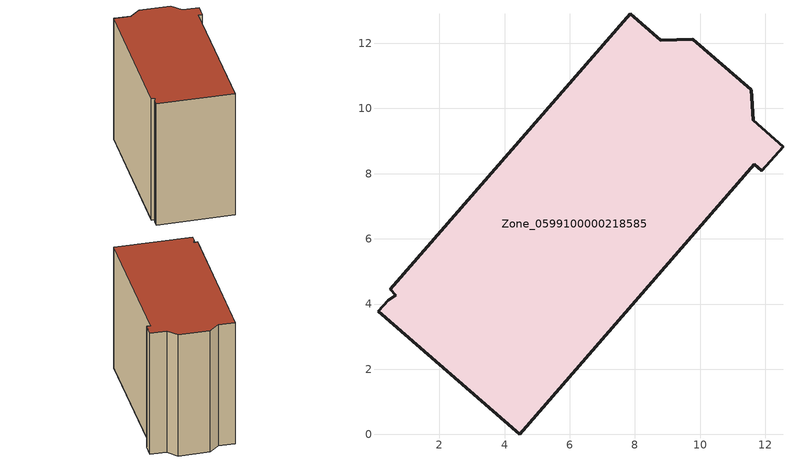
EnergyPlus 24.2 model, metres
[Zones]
Zone_0599100000218585
 floor ground (C_G): 0.67,4.27 0.48,4.45 7.86,12.91 8.79,12.09 9.77,12.12 11.56,10.58 11.63,9.63 12.54,8.83 11.89,8.09 11.65,8.29 4.46,0 0.13,3.78 0.42,4.11 z0
 wall outside (C_F): 11.65,8.29 11.89,8.09 12.54,8.83 11.63,9.63 11.56,10.58 9.77,12.12 8.79,12.09 7.86,12.91 0.48,4.45 0.67,4.27 0.42,4.11 0.13,3.78 4.46,0 11.65,8.29 z0:10.07
 roof outside (C_R): 0.42,4.11 0.13,3.78 4.46,0 11.65,8.29 11.89,8.09 12.54,8.83 11.63,9.63 11.56,10.58 9.77,12.12 8.79,12.09 7.86,12.91 0.48,4.45 0.67,4.27 z10.07
[BUILDING]
Pand.0599100000218585: North Axis=0; Terrain=City; Loads Convergence Tolerance Value=0.04; Temperature Convergence Tolerance Value=0.4; Solar Distribution=FullExterior; Maximum Number of Warmup Days=25; Minimum Number of Warmup Days=1
[Site:Location]
Rotterdam.The.Hague.AP_ZH_NLD Design_Conditions: Latitude=51.96; Longitude=4.45; Time Zone=1; Elevation=-4.5
[SITE:GROUNDTEMPERATURE:BUILDINGSURFACE]
18, 18, 18, 18, 18, 18, 18, 18, 18, 18, 18, 18
[MATERIAL] Thermal Absorptance=0.9; Solar Absorptance=0.7; Visible Absorptance=0.7
Name | Roughness | Thickness | Conductivity | Density | Specific Heat
G.TC.1946 | MediumSmooth | 0.15 | 1 | 540 | 1210
F.TC.1946 | Rough | 0.3 | 0.857143 | 1920 | 840
R.TC.1946 | MediumRough | 0.2 | 0.909091 | 1500 | 1000
[CONSTRUCTION]
C_G: G.TC.1946
C_F: F.TC.1946
C_R: R.TC.1946
[ZONE]
Zone_0599100000218585: Type=1; Multiplier=1; Ceiling Height=Autocalculate; Volume=Autocalculate; Floor Area=autocalculate; Part of Total Floor Area=Yes
[ZONEINFILTRATION:DESIGNFLOWRATE]
Infil_Zone_0599100000218585: Zone or ZoneList or Space or SpaceList=Zone_0599100000218585; Schedule=AlwaysOn; Design Flow Rate Calculation Method=Flow/Area; Flow Rate per Floor Area=0.003; Constant Term Coefficient=1; Temperature Term Coefficient=0; Velocity Term Coefficient=0; Velocity Squared Term Coefficient=0
[HVACTEMPLATE:ZONE:IDEALLOADSAIRSYSTEM]
Zone_0599100000218585: Maximum Heating Supply Air Temperature=50; Minimum Cooling Supply Air Temperature=13; Maximum Heating Supply Air Humidity Ratio=0.0156; Minimum Cooling Supply Air Humidity Ratio=0.0077; Heating Limit=NoLimit; Cooling Limit=NoLimit; Dehumidification Control Type=ConstantSensibleHeatRatio; Cooling Sensible Heat Ratio=0.7; Dehumidification Setpoint=60; Humidification Control Type=None; Humidification Setpoint=30; Outdoor Air Method=None; Outdoor Air Flow Rate per Person=0.00944; Outdoor Air Flow Rate per Zone Floor Area=0; Outdoor Air Flow Rate per Zone=0; Demand Controlled Ventilation Type=None; Outdoor Air Economizer Type=NoEconomizer; Heat Recovery Type=None; Sensible Heat Recovery Effectiveness=0.7; Latent Heat Recovery Effectiveness=0.65
[ZONECONTROL:THERMOSTAT]
ThermostatControl_Zone_0599100000218585: Zone or ZoneList=Zone_0599100000218585; Control Type Schedule=DualSetpointControlType; Control 1=Thermostat_Zone_0599100000218585; Temperature Difference Between Cutout And Setpoint=0
[THERMOSTATSETPOINT:DUALSETPOINT]
Thermostat_Zone_0599100000218585: Heating Setpoint Temperature Schedule=HeatingSetpoint_Zone_0599100000218585; Cooling Setpoint Temperature Schedule=CoolingSetpoint_Zone_0599100000218585
[SCHEDULE:COMPACT]
HeatingSetpoint_Zone_0599100000218585: Through: 12/31, For: AllDays, Until: 24:00, 21
CoolingSetpoint_Zone_0599100000218585: Through: 12/31, For: AllDays, Until: 24:00, 24
DualSetpointControlType: Through: 12/31, For: AllDays, Until: 24:00, 4
AlwaysOn: Through: 12/31, For: AllDays, Until: 24:00, 1
